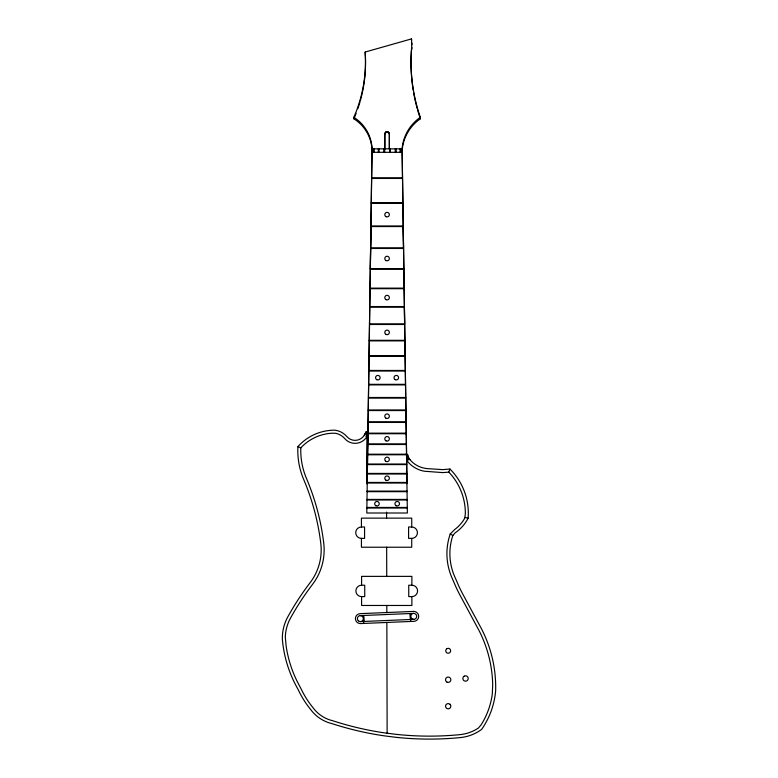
<?xml version="1.0" encoding="UTF-8"?>
<svg xmlns="http://www.w3.org/2000/svg" width="778" height="778" viewBox="0 0 778 778"><rect width="100%" height="100%" fill="white"/><g stroke="black" fill="none" stroke-linecap="round" stroke-linejoin="round"><path stroke-width="1.17" d="M384.799 148.851L384.809 134.049C384.692 131.122 389.477 131.122 389.36 134.049L389.37 148.851L389.36 134.049L387.677 131.852M411.834 44.686L411.504 38.9L365.174 52.048A141.567 140.186 -0.8 0 1 353.834 117.284A39.445 39.065 -0.8 0 1 372.049 148.851L366.798 513.003L407.361 513.003L402.109 148.851A43.004 42.586 -0.8 0 1 420.344 117.284A174.048 172.356 -0.8 0 1 411.28 52.136L411.679 47.429L411.299 53.663A174.048 172.356 -0.8 0 0 413.196 90.17M370.357 268.604L370.96 225.99L403.199 225.99M367.167 483.692L372.049 148.851L402.314 148.851M367.741 432.48L366.876 483.683L366.876 437.946L365.952 436.234L366.876 434.542L366.214 431.634L368.295 432.782M411.698 48.956L411.805 43.16M366.876 434.542L366.389 437.674L365.436 438.675A13.79 13.79 0 0 1 346.317 440.192L343.925 437.751A15.91 15.91 0 0 0 335.59 433.288L331.613 433.239A46.174 46.174 0 0 0 302.379 446.222L300.833 447.846L300.775 449.46A71.177 71.177 0 0 0 306.444 478.373A239.478 239.478 0 0 1 323.736 543.083A56.872 56.872 0 0 1 314.623 581.438L312.532 584.385A275.441 275.441 0 0 0 290.486 618.14A41.516 41.516 0 0 0 285.312 637.192L286.148 646.158A118.577 118.577 0 0 0 297.138 681.324L301.572 689.833A90.559 90.559 0 0 0 313.009 707.688L314.75 709.867A33.94 33.94 0 0 0 330.164 720.029L332.896 720.788A311.764 311.764 0 0 0 385.198 732.973L395.846 734.315A311.394 311.394 0 0 0 460.119 734.617A39.649 39.649 0 0 0 478.47 727.984L481.096 724.872A76.652 76.652 0 0 0 492.318 693.898L492.698 684.737A124.636 124.636 0 0 0 477.138 626.99L459.856 594.917A130.471 130.471 0 0 1 455.159 585.173L452.115 578.142A60.159 60.159 0 0 1 448.974 538.104L450.199 534.009L454.692 529.536A36.79 36.79 0 0 0 464.758 518.216L465.351 513.713A59.439 59.439 0 0 0 450.783 474.288L448.799 472.158L442.556 472.596L424.36 471.225A28.261 28.261 0 0 1 407.448 461.325L406.729 460.362L409.753 459.438A25.285 25.285 0 0 0 427.103 468.589L442.594 469.63L449.956 469.037A62.415 62.415 0 0 1 468.123 518.245A39.756 39.756 0 0 1 455.12 532.872L452.854 535.478A57.222 57.222 0 0 0 454.848 576.975L456.53 580.728A127.689 127.689 0 0 0 462.482 593.536L479.734 625.551A127.611 127.611 0 0 1 495.644 690.854A79.628 79.628 0 0 1 481.699 729.326A42.605 42.605 0 0 1 460.42 737.573A314.39 314.39 0 0 1 395.525 737.262L384.77 735.91A314.39 314.39 0 0 1 332.07 723.637A36.916 36.916 0 0 1 310.685 709.546A93.448 93.448 0 0 1 298.042 689.327A121.543 121.543 0 0 1 282.336 639.059A44.463 44.463 0 0 1 287.879 616.73A278.281 278.281 0 0 1 310.14 582.625A53.925 53.925 0 0 0 320.789 543.414A236.541 236.541 0 0 0 303.692 479.491A74.085 74.085 0 0 1 297.906 446.611A49.14 49.14 0 0 1 334.9 430.176A18.886 18.886 0 0 1 346.9 436.604A10.804 10.804 0 0 0 365.125 433.57L367.702 434.542L366.214 431.634L364.299 435.223M384.809 148.851L384.809 134.049L386.491 131.852L385.946 132.075M448.799 472.158L449.956 469.037M360.253 615.622L413.595 613.385M360.506 621.593L413.838 619.356M372.049 152.313L402.138 152.313L406.602 454.089M402.489 177.88L371.67 177.88L371.67 178.444L402.498 178.444M402.858 202.737L371.3 202.737L371.3 203.301L402.868 203.301M370.96 226.554L403.208 226.554L403.5 247.9L370.629 247.9M370.629 248.464L403.529 248.464M370.328 268.604L403.831 268.604M370.328 269.169L403.84 269.169M370.036 288.132L404.093 288.132M370.036 288.696L404.093 288.696M369.764 306.551L404.356 306.551M369.764 307.115L404.395 307.115L404.609 323.92L369.511 323.92M369.511 324.484L404.618 324.484M369.268 340.317L404.852 340.317M369.268 340.881L404.861 340.881M369.035 355.799L405.075 355.799M369.035 356.363L405.085 356.363M368.85 370.454L405.289 370.454M368.86 371.018L405.299 371.018M368.675 384.332L405.494 384.332M368.665 384.896L405.494 384.896M368.48 397.49L405.678 397.49M368.471 398.054L405.688 398.054M368.295 409.987L405.863 409.987M368.286 410.551L405.873 410.551M368.12 421.871L406.038 421.871M368.111 422.435L406.048 422.435M367.955 433.161L406.204 433.161M367.955 433.725L406.213 433.725M367.8 443.937L406.359 443.937M367.79 444.501L406.369 444.501M367.654 454.206L406.505 454.206M367.644 454.77L406.515 454.77M367.508 464.028L406.651 464.028M367.498 464.592L406.661 464.592M367.372 473.432L406.787 473.432M367.362 473.996L406.797 473.996M367.245 482.448L406.923 482.448M367.235 483.012L406.923 483.012M367.119 491.103L407.04 491.103M367.109 491.667L407.05 491.667M366.992 499.427L407.166 499.427M366.983 499.991L407.176 499.991M366.876 507.45L407.283 507.45M366.866 508.015L407.293 508.015M361.43 526.988L364.571 526.988L364.571 538.376L361.43 538.376A5.689 5.689 0 0 1 355.731 532.677A5.689 5.689 0 0 1 361.43 526.988L361.43 518.129L411.737 518.129L411.737 526.988A5.689 5.689 0 0 1 417.426 532.677A5.689 5.689 0 0 1 411.737 538.376L411.737 547.226L361.43 547.226L361.43 538.376M411.737 526.988L408.586 526.988L408.586 538.376L411.737 538.376M361.585 585.221L364.726 585.221L364.726 596.609L361.585 596.609A5.689 5.689 0 0 1 355.886 590.92A5.689 5.689 0 0 1 361.585 585.221L361.585 576.372L411.883 576.372L411.883 585.221A5.689 5.689 0 0 1 417.582 590.92A5.689 5.689 0 0 1 411.883 596.609L411.883 605.469L361.585 605.469L361.585 596.609M411.883 585.221L408.742 585.221L408.742 596.609L411.883 596.609M465.186 517.428L468.123 518.245M406.729 458.534L409.753 459.438L406.729 454.167L406.729 483.683L406.505 470.573M297.906 446.611L300.833 447.846M450.199 534.009L452.854 535.478M406.223 453.885L407.808 454.77L408.411 457.649M406.729 456.715L409.753 459.438M410.473 614.717L410.619 618.296M410.677 619.492L410.755 621.466M410.055 613.531L410.307 619.502M363.783 615.476L364.036 621.447M363.472 616.682L363.618 620.27M363.666 621.457L363.754 623.431M420.344 117.284L420.363 118.801A43.004 42.586 -0.8 0 0 402.138 150.368L402.138 152.313M411.504 38.9L411.533 40.417M402.109 148.851L402.138 150.368M365.174 52.048L365.193 53.575A141.567 140.186 -0.8 0 1 360.292 100.819M353.834 117.284L353.864 118.801A39.445 39.065 -0.8 0 1 372.069 150.378M386.569 512.148L386.578 518.129M386.656 547.226L386.734 576.372M386.812 605.469L386.831 612.694M386.851 622.342L387.143 733.216M400.971 148.851L400.971 152.313M400.738 148.851L400.67 152.313M400.476 148.851L400.544 152.313M400.155 148.851L400.155 152.313M396.138 148.851L396.138 152.313M395.263 148.851L395.263 152.313M390.381 148.851L390.381 152.313M389.613 148.851L389.613 152.313M384.682 148.851L384.682 152.313M383.807 148.851L383.807 152.313M378.983 148.851L378.983 152.313M378.303 148.851L378.303 152.313M373.887 148.851L373.887 152.313M373.741 148.851L373.741 152.313M373.275 148.851L373.275 152.313M420.363 118.801A174.048 172.356 -0.8 0 1 417.533 109.776M417.212 108.638A174.048 172.356 -0.8 0 1 413.585 92.504M359.971 101.967A141.567 140.186 -0.8 0 1 357.783 108.794M356.139 113.277A141.567 140.186 -0.8 0 1 353.864 118.801M384.809 134.049A2.276 2.276 0 0 1 387.084 131.774A2.276 2.276 0 0 1 389.37 134.049M446.951 648.638L446.446 649.027A2.46 2.46 0 0 0 449.421 652.907L449.927 652.518A2.46 2.46 0 0 0 446.951 648.638M464.203 676.189L463.649 676.607A2.665 2.665 0 0 0 463.649 680.38L464.203 680.799A2.665 2.665 0 0 0 466.868 680.799L467.413 680.38A2.665 2.665 0 0 0 467.413 676.607L466.868 676.189A2.665 2.665 0 0 0 464.203 676.189M413.507 611.411L360.165 613.648A4.969 4.969 0 0 0 355.42 618.811A4.969 4.969 0 0 0 360.584 623.567L413.925 621.33A4.969 4.969 0 0 0 418.681 616.166A4.969 4.969 0 0 0 413.507 611.411M450.063 704.343L449.509 703.925A2.645 2.645 0 0 0 446.309 708.087L446.864 708.505A2.645 2.645 0 0 0 450.063 704.343M375.813 505.681A2.276 2.276 0 0 0 379.246 503.736A2.276 2.276 0 0 0 375.842 501.742A2.276 2.276 0 0 0 375.813 505.681M385.937 216.615A2.276 2.276 0 0 0 389.36 214.64A2.276 2.276 0 0 0 385.937 212.666A2.276 2.276 0 0 0 385.937 216.615M385.937 260.504A2.276 2.276 0 0 0 389.36 258.539A2.276 2.276 0 0 0 385.937 256.565A2.276 2.276 0 0 0 385.937 260.504M385.937 299.598A2.276 2.276 0 0 0 389.36 297.624A2.276 2.276 0 0 0 385.937 295.65A2.276 2.276 0 0 0 385.937 299.598M385.937 334.375A2.276 2.276 0 0 0 389.36 332.401A2.276 2.276 0 0 0 385.937 330.426A2.276 2.276 0 0 0 385.937 334.375M376.708 379.645A2.276 2.276 0 0 0 380.121 377.68A2.276 2.276 0 0 0 376.708 375.706A2.276 2.276 0 0 0 376.708 379.645M395.175 379.645A2.276 2.276 0 0 0 398.589 377.68A2.276 2.276 0 0 0 395.175 375.706A2.276 2.276 0 0 0 395.175 379.645M385.937 418.185A2.276 2.276 0 0 0 389.36 416.211A2.276 2.276 0 0 0 385.937 414.236A2.276 2.276 0 0 0 385.937 418.185M385.937 480.191A2.276 2.276 0 0 0 389.36 478.227A2.276 2.276 0 0 0 385.937 476.253A2.276 2.276 0 0 0 385.937 480.191M396.08 505.69A2.276 2.276 0 0 0 399.493 503.726A2.276 2.276 0 0 0 396.08 501.752A2.276 2.276 0 0 0 396.08 505.69M385.937 440.805A2.276 2.276 0 0 0 389.36 438.831A2.276 2.276 0 0 0 385.937 436.857A2.276 2.276 0 0 0 385.937 440.805M385.577 461.111A2.276 2.276 0 0 0 389.311 459.847A2.276 2.276 0 0 0 386.345 457.24A2.276 2.276 0 0 0 385.577 461.111M446.854 682.034A2.665 2.665 0 0 0 450.851 679.729A2.665 2.665 0 0 0 446.854 677.414A2.665 2.665 0 0 0 446.854 682.034M411.688 618.568A2.986 2.986 0 0 0 416.629 617.022A2.986 2.986 0 0 0 412.826 613.521A2.986 2.986 0 0 0 411.688 618.568M358.357 620.805A2.986 2.986 0 0 0 363.297 619.259A2.986 2.986 0 0 0 359.485 615.758A2.986 2.986 0 0 0 358.357 620.805"/></g></svg>
